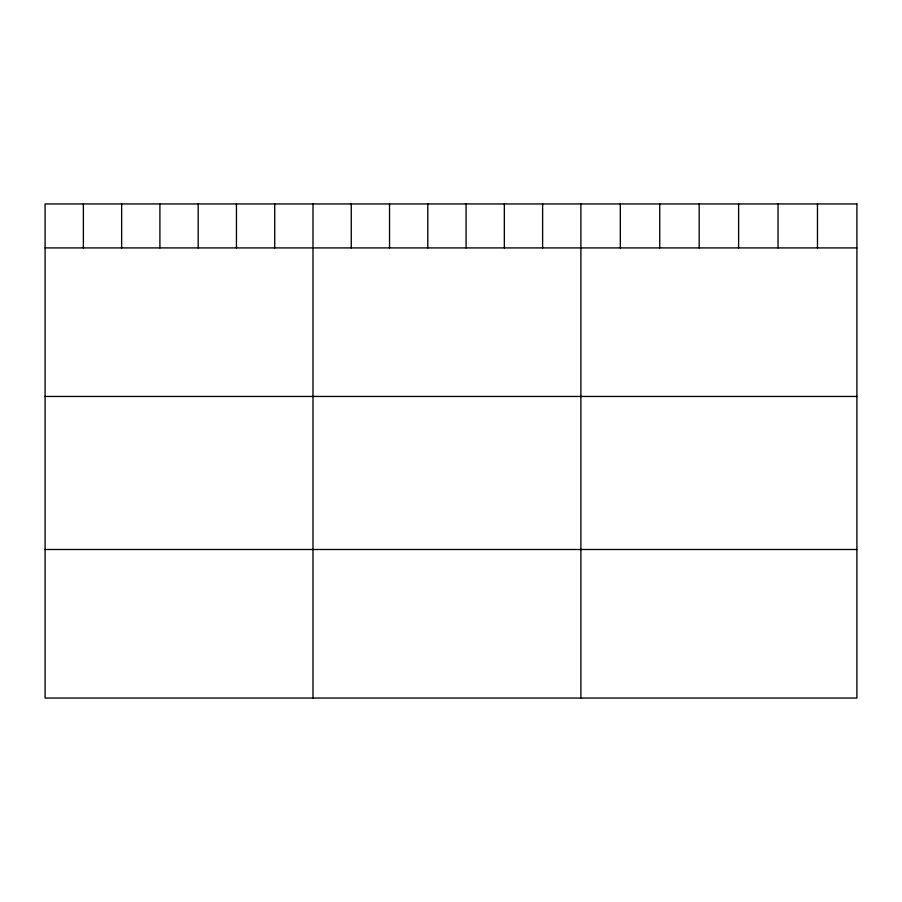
<?xml version="1.0" encoding="UTF-8"?>
<svg xmlns="http://www.w3.org/2000/svg" width="902" height="902" viewBox="0 0 902 902"><rect width="100%" height="100%" fill="white"/><g stroke="black" fill="none" stroke-linecap="round" stroke-linejoin="round"><path stroke-width="1.35" d="M45.1 247.915L856.9 247.915M45.1 396.452L856.9 396.452M45.1 549.498L856.9 549.498M817.471 203.953L817.471 247.915M778.043 203.953L778.043 247.915M738.614 203.953L738.614 247.915M699.174 203.953L699.174 247.915M659.745 203.953L659.745 247.915M620.317 203.953L620.317 247.915M580.888 203.953L580.888 698.047M542.621 203.953L542.621 247.915M504.342 203.953L504.342 247.915M466.075 203.953L466.075 247.915M427.807 203.953L427.807 247.915M389.54 203.953L389.54 247.915M351.261 203.953L351.261 247.915M312.994 203.953L312.994 698.047M274.727 203.953L274.727 247.915M236.448 203.953L236.448 247.915M198.181 203.953L198.181 247.915M159.913 203.953L159.913 247.915M121.646 203.953L121.646 247.915M83.367 203.953L83.367 247.915M856.9 203.953L45.1 203.953L45.1 698.047L856.9 698.047L856.9 203.953"/></g></svg>
